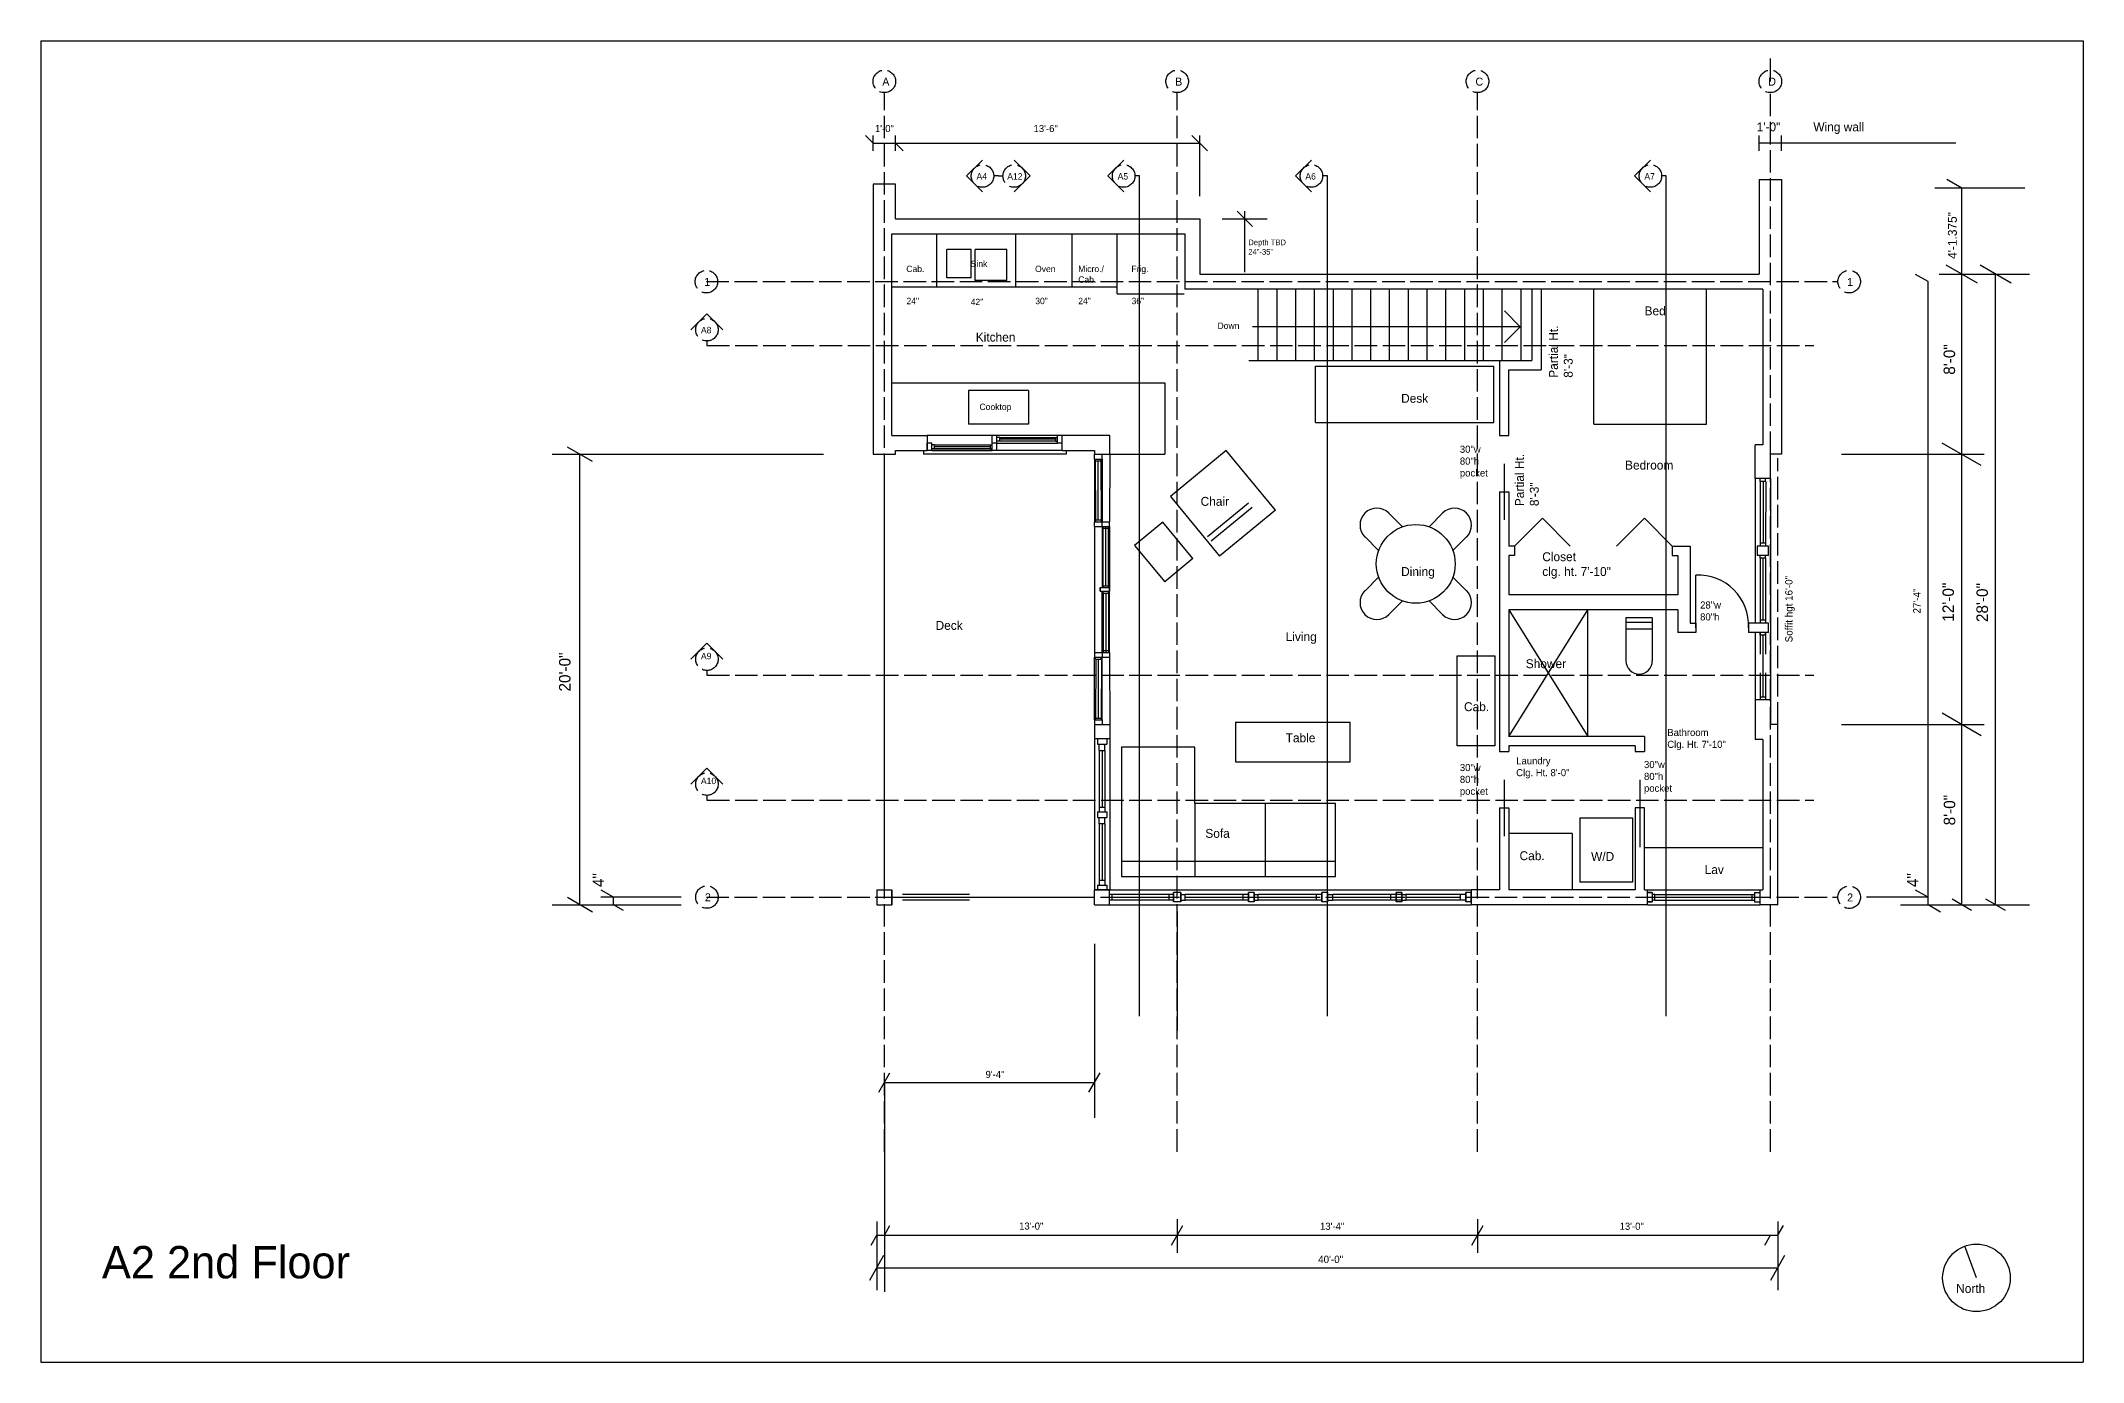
# Model space of a CAD drawing. Header units: inches. Extents: x -173 to 6851, y -308 to 3486.
# Drawn here: x 967 to 2055, y 1971 to 2675 of the extents above; entities that cross this region are included whole.
import ezdxf

# ---------------------------------------------------------------- set-up
doc = ezdxf.new("R2010")
doc.units = ezdxf.units.IN
doc.header["$MEASUREMENT"] = 0
doc.linetypes.add('ACAD_ISO02W100', pattern=[15, 12, -3])
for name, color, linetype in [('const', 7, 'Continuous'), ('e1', 7, 'Continuous'), ('e2', 251, 'Continuous'), ('glass', 172, 'Continuous'), ('grid', 252, 'ACAD_ISO02W100'), ('millwork', 253, 'Continuous'), ('soffit', 253, 'ACAD_ISO02W100'), ('stairs', 140, 'Continuous'), ('walls', 7, 'Continuous')]:
    doc.layers.add(name, color=color, linetype=linetype)

msp = doc.modelspace()

# ---------------------------------------------------------------- linework, layer by layer
for p, q in [((966.9, 2674.8), (2054.9, 2674.8)), ((966.9, 2674.8), (966.9, 1970.8)), ((2054.9, 2674.8), (2054.9, 1970.8)), ((966.9, 1970.8), (2054.9, 1970.8))]:
    msp.add_line(p, q)
at = {"layer": 'const'}
for p, q in [((1990.3, 2596.3), (1982.3, 2600.9)), ((2023.9, 2596.3), (1975.9, 2596.3)), ((1990.3, 2214.5), (1990.3, 2596.3)), ((1972.3, 2546.5), (1965.6, 2550.3)), ((1972.3, 2214.5), (1972.3, 2546.5)), ((1978.3, 2550.5), (2026.3, 2550.5)), ((1998.6, 2545.7), (1982, 2555.3)), ((2016.6, 2545.7), (2000, 2555.3)), ((2008.3, 2214.5), (2008.3, 2550.5)), ((2000.7, 2448.5), (1979.9, 2460.5)), ((1239.4, 2454.5), (1383.8, 2454.5)), ((1260.8, 2450.6), (1247.5, 2458.3)), ((1926.2, 2454.5), (2002.3, 2454.5)), ((1926.2, 2310.5), (2002.3, 2310.5)), ((2000.7, 2304.5), (1979.9, 2316.5)), ((1272.1, 2218.5), (1265.5, 2222.3)), ((1972.3, 2218.5), (1965.6, 2222.3)), ((1239.4, 2214.5), (1308.1, 2214.5)), ((1260.8, 2210.6), (1247.5, 2218.3)), ((1277.3, 2211.5), (1272.1, 2214.5)), ((1957.6, 2214.5), (2026.3, 2214.5)), ((1978.9, 2210.6), (1972.3, 2214.5)), ((1995.5, 2211.5), (1985.1, 2217.5)), ((2013.5, 2211.5), (2003.1, 2217.5)), ((1528.3, 2193.6), (1528.3, 2100.9)), ((1413.3, 2114.6), (1419.3, 2125)), ((1525.3, 2114.6), (1531.3, 2125)), ((1416.3, 2119.8), (1416.3, 2008.2)), ((1412.3, 2045.7), (1412.3, 2009.1)), ((1892.3, 2045.7), (1892.3, 2009.1)), ((1409.3, 2033.2), (1412.3, 2038.4)), ((1412.3, 2038.4), (1892.3, 2038.4)), ((1416.3, 2038.4), (1419.3, 2043.6)), ((1569.3, 2033.2), (1575.3, 2043.6)), ((1729.3, 2033.2), (1735.3, 2043.6)), ((1885.3, 2033.2), (1888.3, 2038.4)), ((1892.3, 2038.4), (1895.3, 2043.6)), ((1408.5, 2014.5), (1416.1, 2027.8)), ((1888.5, 2014.5), (1896.1, 2027.8)), ((1412.3, 2021.1), (1892.3, 2021.1))]:
    msp.add_line(p, q, dxfattribs=at)
at = {"layer": 'e1'}
for p, q in [((1406.2, 2624.4), (1410.3, 2620.3)), ((1580.2, 2624.4), (1588.4, 2616.2)), ((1422.3, 2620.3), (1426.4, 2616.2)), ((1604.2, 2584.1), (1612.4, 2575.9)), ((1254.1, 2214.5), (1254.1, 2454.5)), ((1887.3, 2400.6), (1887.3, 2405.6)), ((1887.3, 2359.6), (1887.3, 2364.6)), ((1308.1, 2218.5), (1265.2, 2218.5)), ((1272.1, 2214.5), (1272.1, 2218.5)), ((1537.7, 2218.5), (1567.8, 2218.5)), ((1576.5, 2218.5), (1607.3, 2218.5)), ((1615.5, 2218.5), (1646.3, 2218.5)), ((1654.5, 2218.5), (1692.3, 2218.5)), ((1694.1, 2218.5), (1723, 2218.5)), ((1826.8, 2218.5), (1878.6, 2218.5)), ((1972.3, 2218.5), (1939.5, 2218.5))]:
    msp.add_line(p, q, dxfattribs=at)
msp.add_circle((1998.1, 2015.7), 18, dxfattribs=at)
at = {"layer": 'e2'}
for p, q in [((1888.3, 2653.2), (1888.3, 2665.3)), ((1410.3, 2616.2), (1410.3, 2624.4)), ((1422.3, 2616.2), (1422.3, 2624.4)), ((1584.3, 2592), (1584.3, 2624.4)), ((1882.3, 2616.2), (1882.3, 2624.4)), ((1894.3, 2616.2), (1894.3, 2624.4)), ((1410.3, 2620.3), (1584.3, 2620.3)), ((1987.2, 2620.3), (1882.3, 2620.3)), ((1477.1, 2602.8), (1474.6, 2602.8)), ((1477.1, 2602.8), (1479.5, 2602.8)), ((1552.3, 2602.8), (1549.8, 2602.8)), ((1552.3, 2155.2), (1552.3, 2602.8)), ((1652.3, 2602.8), (1649.8, 2602.8)), ((1652.3, 2155.2), (1652.3, 2602.8)), ((1832.8, 2602.8), (1830.4, 2602.8)), ((1832.8, 2155.2), (1832.8, 2602.8)), ((1596.3, 2580), (1620.3, 2580)), ((1608.3, 2551.6), (1608.3, 2584)), ((1540.3, 2540), (1576.1, 2540)), ((1443.1, 2459.5), (1472.8, 2459.5)), ((1477.8, 2463.5), (1507.6, 2463.5)), ((1507.6, 2461.5), (1477.8, 2461.5)), ((1437.1, 2456.5), (1437.1, 2454.5)), ((1472.8, 2457.5), (1443.1, 2457.5)), ((1513.1, 2456.5), (1513.1, 2454.5)), ((1536.4, 2454.5), (1536.3, 2418.6)), ((1528.3, 2416.1), (1528.3, 2348.9)), ((1749, 2304.1), (1791, 2371.6)), ((1749, 2371.6), (1791, 2304.1)), ((1791, 2304.1), (1791, 2371.6)), ((1536.3, 2346.4), (1536.4, 2310.5)), ((1528.3, 2303), (1528.3, 2222.5)), ((1536.4, 2303), (1536.4, 2222.5)), ((1536.3, 2222.5), (1729, 2222.5)), ((1536.3, 2214.5), (1729, 2214.5)), ((1572.3, 2210.9), (1572.3, 2147.5)), ((1416.3, 2119.8), (1528.3, 2119.8))]:
    msp.add_line(p, q, dxfattribs=at)
at = {"layer": 'glass'}
for p, q in [((1528.9, 2419.6), (1528.8, 2451)), ((1531.9, 2419.6), (1531.8, 2451)), ((1882.9, 2440.1), (1882.8, 2407.1)), ((1885.9, 2440.1), (1885.8, 2407.1)), ((1610.3, 2428.5), (1588.5, 2410.5)), ((1532.8, 2384.5), (1532.8, 2415.9)), ((1535.8, 2384.5), (1535.8, 2415.9)), ((1612.2, 2426.2), (1590.4, 2408.2)), ((1882.8, 2399.1), (1882.8, 2364.6)), ((1885.8, 2399.1), (1885.8, 2364.6)), ((1532.8, 2380.5), (1532.8, 2349.1)), ((1535.8, 2380.5), (1535.8, 2349.1)), ((1882.8, 2359.7), (1882.8, 2348)), ((1885.8, 2359.6), (1885.8, 2348)), ((1528.9, 2345.4), (1528.8, 2314)), ((1531.9, 2345.4), (1531.8, 2314)), ((1882.8, 2338), (1882.8, 2325.1)), ((1885.8, 2338), (1885.8, 2325.1)), ((1530.8, 2296.7), (1530.8, 2266.5)), ((1533.8, 2296.7), (1533.8, 2266.5)), ((1530.8, 2257.7), (1530.8, 2227.5)), ((1533.8, 2257.7), (1533.8, 2227.5)), ((1461.7, 2220), (1426, 2220)), ((1567.8, 2220), (1537.6, 2220)), ((1607.3, 2220), (1576.5, 2220)), ((1646.3, 2220), (1615.5, 2220)), ((1692.3, 2220), (1655.3, 2220)), ((1723, 2220), (1694, 2220)), ((1826.8, 2220), (1878.6, 2220)), ((1461.7, 2217), (1426, 2217)), ((1567.8, 2217), (1537.6, 2217)), ((1607.3, 2217), (1576.5, 2217)), ((1646.3, 2217), (1615.5, 2217)), ((1692.3, 2217), (1655.3, 2217)), ((1723, 2217), (1694, 2217)), ((1826.8, 2217), (1878.6, 2217))]:
    msp.add_line(p, q, dxfattribs=at)
at = {"layer": 'grid'}
for p, q in [((1416.3, 2082.9), (1416.3, 2647.2)), ((1572.3, 2082.9), (1572.3, 2647.2)), ((1732.3, 2082.9), (1732.3, 2647.2)), ((1888.3, 2364.6), (1888.3, 2647.2)), ((1321.5, 2546.5), (1924.3, 2546.5)), ((1321.8, 2514.9), (1321.8, 2512.5)), ((1321.8, 2512.5), (1911.5, 2512.5)), ((1888.3, 2082.9), (1888.3, 2359.6)), ((1321.8, 2339.3), (1321.8, 2336.8)), ((1321.8, 2336.8), (1911.5, 2336.8)), ((1321.8, 2272.8), (1321.8, 2270.3)), ((1321.8, 2270.3), (1911.5, 2270.3)), ((1321.5, 2218.5), (1924.3, 2218.5))]:
    msp.add_line(p, q, dxfattribs=at)
for centre in [(1416.3, 2653.2), (1572.3, 2653.2), (1732.3, 2653.2), (1888.3, 2653.2), (1468.6, 2602.8), (1485.5, 2602.8), (1543.8, 2602.8), (1643.8, 2602.8), (1824.4, 2602.8), (1321.5, 2546.5), (1930.3, 2546.5), (1321.8, 2520.9), (1321.8, 2345.3), (1321.8, 2278.8), (1321.8, 2218.6), (1930.3, 2218.5)]:
    msp.add_circle(centre, 6, dxfattribs=at)
at = {"layer": 'millwork'}
for p, q in [((1444.3, 2543.5), (1444.3, 2572)), ((1486.3, 2543.5), (1486.3, 2572)), ((1516.3, 2543.5), (1516.3, 2572)), ((1540.3, 2540), (1540.3, 2572)), ((1552.3, 2542.5), (1552.3, 2572)), ((1449.6, 2548.6), (1449.6, 2563.6)), ((1462.6, 2563.6), (1449.6, 2563.6)), ((1462.6, 2548.6), (1462.6, 2563.6)), ((1464.6, 2547.1), (1464.6, 2563.6)), ((1481.6, 2563.6), (1464.6, 2563.6)), ((1481.6, 2547.1), (1481.6, 2563.6)), ((1462.6, 2548.6), (1449.6, 2548.6)), ((1481.6, 2547.1), (1464.6, 2547.1)), ((1540.3, 2543.5), (1420.3, 2543.5)), ((1745.5, 2504.5), (1745.5, 2542.5)), ((1755.5, 2504.5), (1755.5, 2542.5)), ((1794.3, 2470.5), (1794.3, 2542.5)), ((1854.3, 2470.5), (1854.3, 2542.5)), ((1748, 2502.5), (1748, 2502.5)), ((1420.3, 2492.5), (1565.8, 2492.5)), ((1565.8, 2492.5), (1565.8, 2454.5)), ((1646, 2471.4), (1646, 2501.5)), ((1646, 2501.5), (1741, 2501.5)), ((1741, 2471.4), (1741, 2501.5)), ((1461.1, 2488.5), (1461.1, 2470.5)), ((1493.1, 2488.5), (1461.1, 2488.5)), ((1493.1, 2488.5), (1493.1, 2470.5)), ((1493.1, 2470.5), (1461.1, 2470.5)), ((1646, 2471.4), (1741, 2471.4)), ((1794.3, 2470.5), (1854.3, 2470.5)), ((1511.1, 2464.5), (1439.1, 2464.5)), ((1476.3, 2460.5), (1508.6, 2460.5)), ((1507.6, 2462.5), (1477.8, 2462.5)), ((1416.3, 2222.5), (1416.3, 2452.5)), ((1513.1, 2454.5), (1437.1, 2454.5)), ((1511.1, 2456.5), (1439.1, 2456.5)), ((1441.6, 2456.5), (1473.8, 2456.5)), ((1472.8, 2458.5), (1443.1, 2458.5)), ((1528.3, 2452), (1528.3, 2418.6)), ((1530.3, 2419.6), (1530.3, 2451)), ((1532.3, 2452), (1532.3, 2418.6)), ((1536.4, 2454.5), (1565.8, 2454.5)), ((1598.4, 2456.5), (1568.7, 2432)), ((1624.6, 2424.7), (1598.4, 2456.5)), ((1880.3, 2441.6), (1880.3, 2364.6)), ((1884.4, 2440.1), (1884.4, 2407.1)), ((1888.3, 2441.6), (1888.3, 2323.6)), ((1568.7, 2432), (1594.9, 2400.2)), ((1532.3, 2416.1), (1532.3, 2383.5)), ((1534.3, 2384.5), (1534.3, 2415.9)), ((1536.3, 2416.1), (1536.3, 2383.5)), ((1564.7, 2418.4), (1549.6, 2405.9)), ((1580.7, 2398.9), (1564.7, 2418.4)), ((1624.6, 2424.7), (1594.9, 2400.2)), ((1685.1, 2423.2), (1692.3, 2415.9)), ((1713.7, 2423.2), (1706.5, 2415.9)), ((1766.9, 2420.4), (1752, 2405.6)), ((1781.7, 2405.6), (1766.9, 2420.4)), ((1821.2, 2420.4), (1806.3, 2405.6)), ((1836, 2405.6), (1821.2, 2420.4)), ((1549.6, 2405.9), (1565.7, 2386.5)), ((1672.4, 2410.5), (1679.6, 2403.2)), ((1726.4, 2410.5), (1719.2, 2403.2)), ((1580.7, 2398.9), (1565.7, 2386.5)), ((1884.3, 2399.1), (1884.3, 2366.1)), ((1672.4, 2381.8), (1679.6, 2389.1)), ((1726.4, 2381.8), (1719.2, 2389.1)), ((1532.3, 2348.9), (1532.3, 2381.5)), ((1534.3, 2380.5), (1534.3, 2349.1)), ((1536.3, 2348.9), (1536.3, 2381.5)), ((1685.1, 2369.1), (1692.3, 2376.4)), ((1713.7, 2369.1), (1706.5, 2376.4)), ((1811.4, 2367.4), (1811.4, 2344.4)), ((1825.4, 2367.4), (1811.4, 2367.4)), ((1811.4, 2365.1), (1825.4, 2365.1)), ((1825.4, 2361.4), (1811.4, 2361.4)), ((1825.4, 2367.4), (1825.4, 2344.4)), ((1880.3, 2359.6), (1880.3, 2323.6)), ((1884.3, 2358.1), (1884.3, 2325.1)), ((1528.3, 2313), (1528.3, 2346.4)), ((1530.3, 2345.4), (1530.3, 2314)), ((1532.3, 2313), (1532.3, 2346.4)), ((1603.3, 2311.7), (1603.3, 2290.6)), ((1603.3, 2311.7), (1664.5, 2311.7)), ((1664.5, 2290.6), (1664.5, 2311.7)), ((1532.3, 2296.7), (1532.3, 2266.5)), ((1603.3, 2290.6), (1664.5, 2290.6)), ((1581.7, 2268.5), (1581.7, 2229.5)), ((1619.2, 2268.5), (1619.2, 2229.5)), ((1532.3, 2257.7), (1532.3, 2227.5)), ((1782.8, 2252.5), (1749, 2252.5)), ((1782.8, 2252.5), (1782.8, 2222.5)), ((1786.8, 2260.9), (1814.8, 2260.9)), ((1786.8, 2260.9), (1786.8, 2226.5)), ((1814.8, 2260.9), (1814.8, 2226.5)), ((1884.3, 2244.9), (1821.3, 2244.9)), ((1656.7, 2237.5), (1542.7, 2237.5)), ((1814.8, 2226.5), (1786.8, 2226.5)), ((1822.8, 2222.5), (1882.8, 2222.5)), ((1420.3, 2218.5), (1528.3, 2218.5)), ((1822.8, 2214.5), (1882.8, 2214.5))]:
    msp.add_line(p, q, dxfattribs=at)
msp.add_lwpolyline([(1741.5, 2299.1), (1721.5, 2299.1), (1721.5, 2347.1), (1741.5, 2347.1)], close=True, dxfattribs=at)
msp.add_lwpolyline([(1542.7, 2229.5), (1656.7, 2229.5), (1656.7, 2268.5), (1581.7, 2268.5), (1581.7, 2298.5), (1542.7, 2298.5), (1542.7, 2229.5)], dxfattribs=at)
for centre, radius, start, end in [((1678.7, 2416.8), 9, 45, 225), ((1720.1, 2416.8), 9, 315, 135), ((1850, 2363.4), 26.7, 357.1367, 92.8633), ((1678.7, 2375.5), 9, 135, 315), ((1720.1, 2375.5), 9, 225, 45), ((1818.4, 2344.4), 7, 180, 0)]:
    msp.add_arc(centre, radius, start, end, dxfattribs=at)
at = {"layer": 'soffit'}
msp.add_line((1892.3, 2310.5), (1892.3, 2452.5), dxfattribs=at)
at = {"layer": 'stairs'}
for p, q in [((1615.5, 2504.5), (1615.5, 2542.5)), ((1625.5, 2504.5), (1625.5, 2542.5)), ((1635.5, 2504.5), (1635.5, 2542.5)), ((1645.5, 2504.5), (1645.5, 2542.5)), ((1655.5, 2504.5), (1655.5, 2542.5)), ((1665.5, 2504.5), (1665.5, 2542.5)), ((1675.5, 2504.5), (1675.5, 2542.5)), ((1685.5, 2504.5), (1685.5, 2542.5)), ((1695.5, 2504.5), (1695.5, 2542.5)), ((1705.5, 2504.5), (1705.5, 2542.5)), ((1715.5, 2504.5), (1715.5, 2542.5)), ((1725.5, 2504.5), (1725.5, 2542.5)), ((1735.5, 2504.5), (1735.5, 2542.5)), ((1610.5, 2504.5), (1761.3, 2504.5))]:
    msp.add_line(p, q, dxfattribs=at)
at = {"layer": 'walls'}
for p, q in [((1468.6, 2611.3), (1460.1, 2602.8)), ((1485.5, 2611.3), (1494, 2602.8)), ((1543.8, 2611.3), (1535.3, 2602.8)), ((1643.8, 2611.3), (1635.3, 2602.8)), ((1824.4, 2611.3), (1815.9, 2602.8)), ((1468.6, 2594.3), (1460.1, 2602.8)), ((1485.5, 2594.3), (1494, 2602.8)), ((1543.8, 2594.3), (1535.3, 2602.8)), ((1643.8, 2594.3), (1635.3, 2602.8)), ((1824.4, 2594.3), (1815.9, 2602.8)), ((1882.3, 2601), (1882.3, 2550.5)), ((1882.3, 2601), (1894.3, 2601)), ((1894.3, 2601), (1894.3, 2454.5)), ((1410.3, 2598.5), (1410.3, 2454.5)), ((1422.3, 2598.5), (1410.3, 2598.5)), ((1422.3, 2580), (1422.3, 2598.5)), ((1422.3, 2580), (1584.3, 2580)), ((1584.3, 2580), (1584.3, 2550.5)), ((1420.3, 2464.5), (1420.3, 2572)), ((1420.3, 2572), (1576.3, 2572)), ((1576.3, 2572), (1576.3, 2542.5)), ((1584.3, 2550.5), (1882.3, 2550.5)), ((1766.3, 2542.5), (1576.3, 2542.5)), ((1761.3, 2542.5), (1761.3, 2504.5)), ((1884.3, 2542.5), (1766.3, 2542.5)), ((1766.3, 2542.5), (1766.3, 2499.5)), ((1884.3, 2542.5), (1884.3, 2459.5)), ((1313.3, 2520.9), (1321.8, 2529.4)), ((1330.3, 2520.9), (1321.8, 2529.4)), ((1755.1, 2522.5), (1746.6, 2530.9)), ((1755.1, 2522.5), (1612.4, 2522.5)), ((1755.1, 2522.5), (1746.6, 2514)), ((1744, 2504.5), (1744, 2464.5)), ((1749, 2499.5), (1766.3, 2499.5)), ((1749, 2464.5), (1749, 2499.5)), ((1420.3, 2464.5), (1439.1, 2464.5)), ((1439.1, 2464.5), (1439.1, 2456.5)), ((1441.6, 2460.5), (1439.1, 2460.5)), ((1439.1, 2456.5), (1439.1, 2460.5)), ((1441.6, 2456.5), (1441.6, 2460.5)), ((1443.1, 2459.5), (1441.6, 2459.5)), ((1443.1, 2457.5), (1443.1, 2459.5)), ((1472.8, 2457.5), (1472.8, 2459.5)), ((1472.8, 2459.5), (1473.8, 2459.5)), ((1476.3, 2464.5), (1473.8, 2464.5)), ((1473.8, 2460.5), (1473.8, 2464.5)), ((1476.3, 2460.5), (1473.8, 2460.5)), ((1473.8, 2456.5), (1473.8, 2460.5)), ((1476.3, 2460.5), (1473.8, 2460.5)), ((1476.3, 2456.5), (1476.3, 2464.5)), ((1477.8, 2463.5), (1476.3, 2463.5)), ((1477.8, 2461.5), (1476.3, 2461.5)), ((1477.8, 2461.5), (1477.8, 2463.5)), ((1507.6, 2461.5), (1507.6, 2463.5)), ((1507.6, 2463.5), (1508.6, 2463.5)), ((1507.6, 2461.5), (1508.6, 2461.5)), ((1508.6, 2460.5), (1508.6, 2464.5)), ((1511.1, 2464.5), (1508.6, 2464.5)), ((1511.1, 2460.5), (1508.6, 2460.5)), ((1536.4, 2464.5), (1511.1, 2464.5)), ((1511.1, 2456.5), (1511.1, 2464.5)), ((1536.4, 2454.5), (1536.4, 2464.5)), ((1744, 2464.5), (1749, 2464.5)), ((1880.3, 2441.6), (1880.3, 2459.5)), ((1884.3, 2459.5), (1880.3, 2459.5)), ((1410.3, 2454.5), (1422.3, 2454.5)), ((1422.3, 2456.5), (1439.1, 2456.5)), ((1422.3, 2454.5), (1422.3, 2456.5)), ((1441.6, 2456.5), (1439.1, 2456.5)), ((1443.1, 2457.5), (1441.6, 2457.5)), ((1472.8, 2457.5), (1473.8, 2457.5)), ((1476.3, 2456.5), (1473.8, 2456.5)), ((1511.1, 2456.5), (1528.3, 2456.5)), ((1528.3, 2456.5), (1528.3, 2454.5)), ((1528.3, 2454.5), (1536.4, 2454.5)), ((1528.3, 2452), (1528.3, 2454.5)), ((1528.3, 2452), (1532.3, 2452)), ((1528.8, 2451), (1528.8, 2452)), ((1528.8, 2451), (1531.8, 2451)), ((1531.8, 2451), (1531.8, 2452)), ((1532.3, 2452), (1532.3, 2454.5)), ((1746.5, 2449.5), (1746.5, 2419.5)), ((1894.3, 2454.5), (1888.3, 2454.5)), ((1888.3, 2441.6), (1888.3, 2454.5)), ((1888.3, 2441.6), (1880.3, 2441.6)), ((1882.8, 2440.1), (1882.8, 2441.6)), ((1885.8, 2440.1), (1882.8, 2440.1)), ((1885.8, 2440.1), (1885.8, 2441.6)), ((1744, 2434.5), (1749, 2434.5)), ((1744, 2434.5), (1744, 2296.1)), ((1749, 2434.5), (1749, 2405.6)), ((1528.3, 2418.6), (1532.3, 2418.6)), ((1528.3, 2416.1), (1528.3, 2418.6)), ((1528.3, 2416.1), (1532.3, 2416.1)), ((1528.8, 2419.6), (1531.8, 2419.6)), ((1528.8, 2419.6), (1528.8, 2418.6)), ((1531.8, 2419.6), (1531.8, 2418.6)), ((1532.3, 2416.1), (1532.3, 2418.6)), ((1532.3, 2416.1), (1532.3, 2418.6)), ((1532.3, 2418.6), (1536.3, 2418.6)), ((1532.3, 2416.1), (1536.3, 2416.1)), ((1532.8, 2415.1), (1532.8, 2416.1)), ((1535.8, 2415.1), (1535.8, 2416.1)), ((1536.3, 2416.1), (1536.3, 2418.6)), ((1532.8, 2415.1), (1535.8, 2415.1)), ((1752, 2405.6), (1749, 2405.6)), ((1752, 2405.6), (1752, 2400.6)), ((1836, 2405.6), (1845.6, 2405.6)), ((1836, 2405.6), (1836, 2400.6)), ((1845.6, 2405.6), (1845.6, 2364.6)), ((1881.3, 2405.6), (1881.3, 2400.6)), ((1887.3, 2405.6), (1881.3, 2405.6)), ((1885.8, 2407.1), (1882.8, 2407.1)), ((1882.8, 2407.1), (1882.8, 2405.6)), ((1885.8, 2407.1), (1885.8, 2405.6)), ((1749, 2400.6), (1749, 2379.6)), ((1752, 2400.6), (1749, 2400.6)), ((1836, 2400.6), (1839, 2400.6)), ((1839, 2400.6), (1839, 2379.6)), ((1839, 2400.6), (1839, 2379.6)), ((1887.3, 2400.6), (1881.3, 2400.6)), ((1882.8, 2399.1), (1882.8, 2400.6)), ((1885.8, 2399.1), (1882.8, 2399.1)), ((1885.8, 2399.1), (1885.8, 2400.6)), ((1531.3, 2383.5), (1536.3, 2383.5)), ((1531.3, 2383.5), (1531.3, 2381.5)), ((1531.3, 2383.5), (1536.3, 2383.5)), ((1531.3, 2381.5), (1531.3, 2383.5)), ((1532.8, 2384.5), (1535.8, 2384.5)), ((1532.8, 2384.5), (1532.8, 2383.5)), ((1535.8, 2384.5), (1535.8, 2383.5)), ((1536.3, 2383.5), (1536.3, 2381.5)), ((1536.3, 2381.5), (1536.3, 2383.5)), ((1848.6, 2362.1), (1848.6, 2390.1)), ((1531.3, 2381.5), (1536.3, 2381.5)), ((1531.3, 2381.5), (1536.3, 2381.5)), ((1532.8, 2380.5), (1532.8, 2381.5)), ((1532.8, 2380.5), (1535.8, 2380.5)), ((1535.8, 2380.5), (1535.8, 2381.5)), ((1839, 2379.6), (1749, 2379.6)), ((1839, 2371.6), (1749, 2371.6)), ((1749, 2371.6), (1749, 2304.1)), ((1839, 2371.6), (1839, 2359.6)), ((1845.6, 2364.6), (1848.6, 2364.6)), ((1848.6, 2364.6), (1848.6, 2359.6)), ((1876.6, 2364.6), (1876.6, 2359.6)), ((1887.3, 2364.6), (1876.6, 2364.6)), ((1885.8, 2366.1), (1882.8, 2366.1)), ((1882.8, 2366.1), (1882.8, 2364.6)), ((1885.8, 2366.1), (1885.8, 2364.6)), ((1313.3, 2345.3), (1321.8, 2353.8)), ((1330.3, 2345.3), (1321.8, 2353.8)), ((1848.6, 2359.6), (1839, 2359.6)), ((1887.3, 2359.6), (1876.6, 2359.6)), ((1882.8, 2358.1), (1882.8, 2359.6)), ((1885.8, 2358.1), (1882.8, 2358.1)), ((1885.8, 2358.1), (1885.8, 2359.6)), ((1528.3, 2348.9), (1532.3, 2348.9)), ((1528.3, 2348.9), (1528.3, 2346.4)), ((1528.3, 2346.4), (1532.3, 2346.4)), ((1528.8, 2345.4), (1528.8, 2346.4)), ((1528.8, 2345.4), (1531.8, 2345.4)), ((1531.8, 2345.4), (1531.8, 2346.4)), ((1532.3, 2348.9), (1532.3, 2346.4)), ((1532.3, 2348.9), (1536.3, 2348.9)), ((1532.3, 2348.9), (1532.3, 2346.4)), ((1532.3, 2346.4), (1536.3, 2346.4)), ((1532.8, 2349.9), (1535.8, 2349.9)), ((1532.8, 2349.9), (1532.8, 2348.9)), ((1535.8, 2349.9), (1535.8, 2348.9)), ((1536.3, 2348.9), (1536.3, 2346.4)), ((1888.3, 2323.6), (1880.3, 2323.6)), ((1880.3, 2323.6), (1880.3, 2302.5)), ((1885.8, 2325.1), (1882.8, 2325.1)), ((1882.8, 2325.1), (1882.8, 2323.6)), ((1885.8, 2325.1), (1885.8, 2323.6)), ((1888.3, 2323.6), (1888.3, 2310.5)), ((1528.3, 2313), (1532.3, 2313)), ((1528.3, 2313), (1528.3, 2310.5)), ((1528.3, 2310.5), (1536.4, 2310.5)), ((1528.3, 2310.5), (1528.3, 2303)), ((1528.8, 2314), (1531.8, 2314)), ((1528.8, 2314), (1528.8, 2313)), ((1531.8, 2314), (1531.8, 2313)), ((1532.3, 2313), (1532.3, 2310.5)), ((1536.4, 2310.5), (1536.4, 2303)), ((1892.3, 2310.5), (1888.3, 2310.5)), ((1892.3, 2214.5), (1892.3, 2310.5)), ((1528.3, 2303), (1536.4, 2303)), ((1529.8, 2303), (1529.8, 2300)), ((1529.8, 2300), (1534.8, 2300)), ((1530.8, 2296.7), (1530.8, 2300)), ((1530.8, 2296.7), (1533.8, 2296.7)), ((1533.8, 2296.7), (1533.8, 2300)), ((1534.8, 2303), (1534.8, 2300)), ((1744, 2296.1), (1749, 2296.1)), ((1821.3, 2304.1), (1749, 2304.1)), ((1816.3, 2299.1), (1749, 2299.1)), ((1749, 2299.1), (1749, 2296.1)), ((1816.3, 2299.1), (1816.3, 2296.1)), ((1816.3, 2296.1), (1821.3, 2296.1)), ((1821.3, 2304.1), (1821.3, 2296.1)), ((1884.3, 2302.5), (1880.3, 2302.5)), ((1884.3, 2302.5), (1884.3, 2222.5)), ((1313.3, 2278.8), (1321.8, 2287.3)), ((1330.3, 2278.8), (1321.8, 2287.3)), ((1746.5, 2281.1), (1746.5, 2251.1)), ((1818.8, 2281.1), (1818.8, 2245.1)), ((1529.8, 2264), (1534.8, 2264)), ((1529.8, 2264), (1529.8, 2261)), ((1530.8, 2266.5), (1530.8, 2264)), ((1530.8, 2266.5), (1533.8, 2266.5)), ((1533.8, 2266.5), (1533.8, 2264)), ((1534.8, 2264), (1534.8, 2261)), ((1744, 2266.1), (1744, 2222.5)), ((1744, 2266.1), (1749, 2266.1)), ((1749, 2266.1), (1749, 2222.5)), ((1816.3, 2266.1), (1816.3, 2222.5)), ((1821.3, 2266.1), (1816.3, 2266.1)), ((1818.8, 2266.1), (1818.8, 2266.1)), ((1821.3, 2222.5), (1821.3, 2266.1)), ((1529.8, 2261), (1534.8, 2261)), ((1530.8, 2257.7), (1530.8, 2261)), ((1533.8, 2257.7), (1530.8, 2257.7)), ((1533.8, 2257.7), (1533.8, 2261)), ((1412.3, 2222.5), (1412.3, 2214.5)), ((1412.3, 2222.5), (1420.3, 2222.5)), ((1420.3, 2222.5), (1420.3, 2214.5)), ((1420.3, 2214.5), (1420.3, 2222.5)), ((1528.3, 2222.5), (1536.3, 2222.5)), ((1536.3, 2222.5), (1528.3, 2222.5)), ((1528.3, 2214.5), (1528.3, 2222.5)), ((1529.8, 2225), (1534.8, 2225)), ((1529.8, 2225), (1529.8, 2222.5)), ((1533.8, 2227.5), (1530.8, 2227.5)), ((1530.8, 2227.5), (1530.8, 2225)), ((1533.8, 2227.5), (1533.8, 2225)), ((1534.8, 2225), (1534.8, 2222.5)), ((1536.3, 2214.5), (1536.3, 2222.5)), ((1537.7, 2220), (1536.3, 2220)), ((1537.7, 2217), (1537.7, 2220)), ((1567.8, 2220), (1567.8, 2217)), ((1570.3, 2220), (1567.8, 2220)), ((1570.3, 2216), (1570.3, 2221)), ((1574.2, 2221), (1570.3, 2221)), ((1570.3, 2221), (1570.3, 2216)), ((1574.2, 2216), (1574.2, 2221)), ((1574.2, 2221), (1574.2, 2216)), ((1574.2, 2220), (1576.5, 2220)), ((1576.5, 2217), (1576.5, 2220)), ((1607.3, 2220), (1607.3, 2217)), ((1610.3, 2220), (1607.3, 2220)), ((1610.3, 2216), (1610.3, 2221)), ((1613.3, 2221), (1610.3, 2221)), ((1610.3, 2221), (1610.3, 2216)), ((1613.3, 2216), (1613.3, 2221)), ((1613.3, 2221), (1613.3, 2216)), ((1613.3, 2220), (1615.5, 2220)), ((1615.5, 2217), (1615.5, 2220)), ((1646.3, 2220), (1646.3, 2217)), ((1649.3, 2220), (1646.3, 2220)), ((1649.3, 2216), (1649.3, 2221)), ((1652.3, 2221), (1649.3, 2221)), ((1649.3, 2221), (1649.3, 2216)), ((1652.3, 2216), (1652.3, 2221)), ((1652.3, 2221), (1652.3, 2216)), ((1652.3, 2220), (1655.3, 2220)), ((1655.3, 2217), (1655.3, 2220)), ((1686, 2220), (1686, 2217)), ((1689, 2220), (1686, 2220)), ((1689, 2216), (1689, 2221)), ((1692, 2221), (1689, 2221)), ((1689, 2221), (1689, 2216)), ((1692, 2216), (1692, 2221)), ((1692, 2221), (1692, 2216)), ((1692, 2220), (1694.3, 2220)), ((1694.3, 2217), (1694.3, 2220)), ((1723, 2220), (1723, 2217)), ((1726, 2220), (1723, 2220)), ((1726, 2216), (1726, 2221)), ((1729, 2221), (1726, 2221)), ((1726, 2221), (1726, 2216)), ((1744, 2222.5), (1729, 2222.5)), ((1729, 2222.5), (1729, 2214.5)), ((1729, 2216), (1729, 2221)), ((1816.3, 2222.5), (1749, 2222.5)), ((1821.3, 2222.5), (1822.8, 2222.5)), ((1822.8, 2214.5), (1822.8, 2222.5)), ((1822.8, 2222.5), (1822.8, 2222.5)), ((1822.8, 2221), (1825.3, 2221)), ((1825.3, 2221), (1822.8, 2221)), ((1825.3, 2221), (1825.3, 2216)), ((1826.8, 2220), (1825.3, 2220)), ((1826.8, 2217), (1826.8, 2220)), ((1826.8, 2217), (1826.8, 2220)), ((1878.6, 2217), (1878.6, 2220)), ((1878.6, 2220), (1879.8, 2220)), ((1879.8, 2221), (1879.8, 2216)), ((1879.8, 2221), (1882.8, 2221)), ((1882.8, 2214.5), (1882.8, 2222.5)), ((1882.8, 2222.5), (1884.3, 2222.5)), ((1412.3, 2214.5), (1420.3, 2214.5)), ((1528.3, 2214.5), (1536.3, 2214.5)), ((1537.7, 2217), (1536.3, 2217)), ((1570.3, 2217), (1567.8, 2217)), ((1574.2, 2216), (1570.3, 2216)), ((1574.2, 2217), (1576.5, 2217)), ((1610.3, 2217), (1607.3, 2217)), ((1613.3, 2216), (1610.3, 2216)), ((1613.3, 2217), (1615.5, 2217)), ((1649.3, 2217), (1646.3, 2217)), ((1652.3, 2216), (1649.3, 2216)), ((1652.3, 2217), (1655.3, 2217)), ((1689, 2217), (1686, 2217)), ((1692, 2216), (1689, 2216)), ((1692, 2217), (1694.3, 2217)), ((1726, 2217), (1723, 2217)), ((1729, 2216), (1726, 2216)), ((1822.8, 2214.5), (1729, 2214.5)), ((1822.8, 2216), (1825.3, 2216)), ((1825.3, 2216), (1822.8, 2216)), ((1826.8, 2217), (1825.3, 2217)), ((1878.6, 2217), (1879.8, 2217)), ((1879.8, 2216), (1882.8, 2216)), ((1892.3, 2214.5), (1882.8, 2214.5)), ((1572.3, 2047), (1572.3, 2029.1)), ((1732.3, 2047), (1732.3, 2029.1)), ((1998.1, 2015.7), (1991.9, 2032.6))]:
    msp.add_line(p, q, dxfattribs=at)
msp.add_circle((1699.4, 2396.1), 21, dxfattribs=at)

# ---------------------------------------------------------------- texts
at = {"layer": 'const', "attachment_point": 1}
for s, insert, char_height, width in [('A', (1415.2, 2655.2), 4.26, 1625.197), ('B', (1571.2, 2655.2), 4.26, 1625.197), ('C', (1731.2, 2655.2), 4.26, 1625.197), ('D', (1887.2, 2655.2), 4.26, 1625.197), ('\\P1\'-0"', (1411.3, 2636.3), 3.79, 1444.62), ('\\P13\'-6"', (1495.8, 2636.3), 3.79, 1444.62), ('\\P1\'-0"          Wing wall           ', (1881, 2639.2), 4.736, 1805.775), ('A4', (1465.4, 2604.3), 3.41, 1300.158), ('A12', (1481.8, 2604.3), 3.41, 1300.158), ('A5', (1540.6, 2604.3), 3.41, 1300.158), ('A6', (1640.6, 2604.3), 3.41, 1300.158), ('A7', (1821.2, 2604.3), 3.41, 1300.158), ('\\PDepth TBD^J24"-35"', (1610.2, 2574), 3.031, 1155.696), ('\\pt3.4098;Sink', (1462.3, 2557.7), 3.41, 1300.158), ('1', (1320.4, 2548.5), 4.26, 1625.197), ('\\pt3.4098;Cab.', (1428, 2555), 3.41, 1300.158), ('\\pt3.4098;Oven', (1496.6, 2555), 3.41, 1300.158), ('\\pt3.4098;Micro./^JCab.', (1519.6, 2555), 3.41, 1300.158), ('\\pt3.4098;Frig.', (1547.9, 2555), 3.41, 1300.158), ('1', (1929.2, 2548.5), 4.26, 1625.197), ('\\pt3.4098;24"', (1428.1, 2537.9), 3.41, 1300.158), ('\\pt3.4098;42"', (1462.3, 2537.4), 3.41, 1300.158), ('\\pt3.4098;30"', (1496.7, 2537.9), 3.41, 1300.158), ('\\pt3.4098;24"', (1519.6, 2537.9), 3.41, 1300.158), ('\\pt3.4098;36"', (1548, 2537.9), 3.41, 1300.158), ('\\pt3.4098;Down', (1593.8, 2524.7), 3.41, 1300.158), ('Bed', (1821.3, 2533.3), 4.74, 1805.775), ('A8', (1318.6, 2522.4), 3.41, 1300.158), ('\\PKitchen', (1465, 2527.2), 4.74, 1805.775), ('\\pt3.4098;Cooktop', (1467, 2481.5), 3.41, 1300.158), ('\\PDesk', (1691.6, 2494.6), 4.74, 1805.775), ('30"w^J80"h^Jpocket', (1722.9, 2459.1), 3.789, 1444.62), ('\\PBedroom', (1810.9, 2459), 4.74, 1805.775), ('\\PChair', (1584.8, 2439.7), 4.74, 1805.775), ('\\PDining', (1691.6, 2402.3), 4.74, 1805.775), ('Closet^Jclg. ht. 7\'-10"', (1766.8, 2402.3), 4.736, 1805.775), ('28"w^J80"h', (1850.9, 2376.1), 3.79, 1444.62), ('Deck', (1443.6, 2365.7), 4.74, 1805.775), ('Living', (1630.1, 2359.7), 4.74, 1805.775), ('A9', (1318.6, 2348.7), 3.41, 1300.158), ('Shower', (1758, 2345.3), 4.74, 1805.775), ('Cab.', (1725.1, 2322.4), 4.74, 1805.775), ('^JBathroom^JClg. Ht. 7\'-10"', (1833.4, 2314.5), 3.789, 1444.62), ('Table', (1630.1, 2305.8), 4.74, 1805.775), ('30"w^J80"h^Jpocket', (1722.9, 2289.5), 3.789, 1444.62), ('Laundry^JClg. Ht. 8\'-0"', (1752.9, 2293.1), 3.789, 1444.62), ('30"w^J80"h^Jpocket', (1821, 2291.1), 3.789, 1444.62), ('A10', (1318.6, 2282.2), 3.41, 1300.158), ('Sofa', (1587.3, 2254.9), 4.74, 1805.775), ('Cab.', (1754.7, 2243), 4.74, 1805.775), ('W/D', (1792.8, 2242.6), 4.74, 1805.775), ('Lav', (1853.3, 2235.6), 4.74, 1805.775), ('2', (1320.7, 2220.6), 4.26, 1625.197), ('2', (1929.2, 2220.5), 4.26, 1625.197), ('9\'-4"', (1470.2, 2126), 3.79, 1444.62), ('13\'-0"', (1488.1, 2045.2), 3.79, 1444.62), ('13\'-4"', (1648.4, 2045.1), 3.79, 1444.62), ('13\'-0"', (1808, 2045.1), 3.79, 1444.62), ('A2 2nd Floor', (999.5, 2032.7), 17.262, 6582.049), ('40\'-0"', (1647.4, 2027.5), 3.91, 1491.22), ('North', (1987.3, 2012.4), 4.74, 1805.775)]:
    msp.add_mtext(s, dxfattribs=dict(at, insert=insert, char_height=char_height, width=width))
at = {"layer": 'const', "attachment_point": 1, "rotation": 90}
for s, insert, char_height, width in [('4\'-1.375"', (1982.9, 2558.6), 4.74, 1805.775), ('Partial Ht.^J8\'-3"', (1770.4, 2495.3), 4.736, 1805.775), ('8\'-0"', (1980.6, 2496.9), 6.11, 2330.032), ('Partial Ht.^J8\'-3"', (1752.3, 2426.9), 4.736, 1805.775), ('Soffit hgt 16\'-0"', (1896.2, 2354.3), 3.911, 1491.22), ('27\'-4"', (1964.4, 2369.7), 3.91, 1491.22), ('12\'-0"', (1980, 2365.3), 6.11, 2330.032), ('28\'-0"', (1998.1, 2365.1), 6.11, 2330.032), ('20\'-0"', (1243, 2328.1), 6.11, 2330.032), ('8\'-0"', (1980.7, 2256.8), 6.11, 2330.032), ('4"', (1260.9, 2223.9), 6.11, 2330.032), ('4"', (1961.1, 2223.9), 6.11, 2330.032)]:
    msp.add_mtext(s, dxfattribs=dict(at, insert=insert, char_height=char_height, width=width))

doc.saveas('drawing.dxf')
